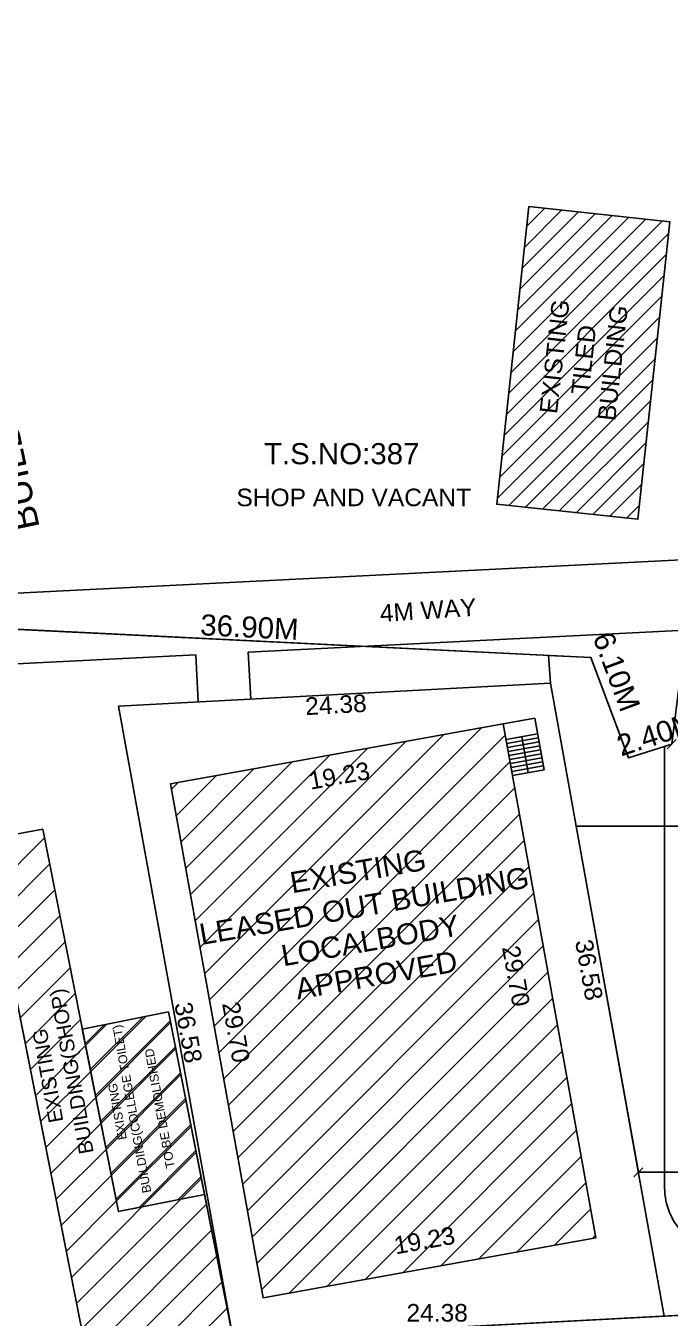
# Model space of a CAD drawing. Header units: metres. Extents: x -7227 to 737, y -45 to 4679.
# Drawn here: x 244.4 to 281.1, y 56.5 to 130 of the extents above; entities that cross this region are included whole.
import ezdxf

# ---------------------------------------------------------------- set-up
doc = ezdxf.new("R2010")
doc.units = ezdxf.units.M
doc.header["$LTSCALE"] = 0.2
doc.header["$MEASUREMENT"] = 0
for name, color, linetype in [('AS_AT_SITE', 6, 'Continuous'), ('BLK_1_LVL_0_REAR_SETBACK', 11, 'Continuous'), ('FMB_OR_PLR', 70, 'Continuous'), ('PLOT_BOUNDARY', 70, 'Continuous'), ('ROAD_WIDTH', 117, 'Continuous'), ('SUPER_IMPOSED', 5, 'Continuous')]:
    doc.layers.add(name, color=color, linetype=linetype)
doc.layers.add('line', color=7, linetype='Continuous', lineweight=25)
doc.styles.add('ld', font='arial.ttf', dxfattribs={"height": 0.3})

# ---------------------------------------------------------------- blocks, each defined once
blk = doc.blocks.new('_OBLIQUE')
at = {"layer": 'line', "color": 0, "linetype": 'ByBlock', "lineweight": -2}
blk.add_line((-0.5, -0.5), (0.5, 0.5), dxfattribs=at)

msp = doc.modelspace()

# ---------------------------------------------------------------- hatches: boundary and pattern name
h = msp.add_hatch()
h.set_pattern_fill('ANSI31', color=256, scale=6)
h.set_pattern_definition([(45, (-1802.7394, 34.831), (-0.53033009, 0.53033009), [])])
h.paths.add_polyline_path([(281.069, 118.84), (273.041, 119.701), (271.225, 102.776), (279.252, 101.914)])
h.paths.add_polyline_path([(278.481, 107.156), (279.262, 114.211), (273.884, 114.807), (273.102, 107.752)], flags=24)
h = msp.add_hatch()
h.set_pattern_fill('ANSI31', color=256, scale=6)
h.set_pattern_definition([(45, (-2064.3821, 34.7947), (-0.53033009, 0.53033009), [])])
h.paths.add_polyline_path([(240.847, 112.352), (237.777, 112.352), (240.768, 98.581), (243.871, 98.428)])
h.paths.add_polyline_path([(246.115, 101.252), (243.906, 111.667), (238.411, 110.502), (240.62, 100.086)], flags=9)
h = msp.add_hatch()
h.set_pattern_fill('ANSI31', color=256, scale=10)
h.set_pattern_definition([(45, (-2676.0907, 1301.4018), (-0.8838835, 0.8838835), [])])
h.paths.add_polyline_path([(276.852, 61.052), (271.593, 90.286), (252.667, 86.881), (257.927, 57.647)])
h.paths.add_polyline_path([(270.941, 77.714), (271.649, 73.782), (273.677, 74.146), (272.969, 78.079)], flags=24)
h.paths.add_polyline_path([(265.28, 59.523), (269.213, 60.231), (268.848, 62.259), (264.915, 61.552)], flags=24)
h.paths.add_polyline_path([(260.434, 85.948), (264.367, 86.656), (264.002, 88.684), (260.069, 87.977)], flags=24)
h.paths.add_polyline_path([(255.012, 74.518), (255.719, 70.586), (257.747, 70.95), (257.04, 74.883)], flags=24)
h.paths.add_polyline_path([(254.928, 73.038), (274.236, 76.43), (272.759, 84.838), (253.451, 81.445)], flags=25)
h = msp.add_hatch()
h.set_pattern_fill('ANSI31', color=256, scale=10)
h.set_pattern_definition([(45, (-3659.7998, 1533.0698), (-0.88388348, 0.88388348), [])])
h.paths.add_polyline_path([(256.22, 55.304), (254.596, 63.522), (249.691, 62.552), (245.395, 84.288), (242.098, 83.694), (247.796, 54.859)])
h.paths.add_polyline_path([(254.596, 63.522), (252.545, 73.898), (247.64, 72.929), (249.691, 62.552)], flags=17)
h.paths.add_polyline_path([(248.969, 66.114), (246.113, 79.995), (243.362, 79.429), (246.217, 65.548)], flags=24)
h.paths.add_polyline_path([(254.816, 63.446), (252.926, 73.899), (247.677, 72.95), (249.566, 62.497)], flags=25)
h = msp.add_hatch()
h.set_pattern_fill('ANSI31', color=256, scale=10)
h.set_pattern_definition([(45, (-3235.6035, 2540.7571), (-0.88388348, 0.88388348), [])])
h.paths.add_polyline_path([(254.596, 63.522), (252.545, 73.898), (247.64, 72.929), (249.691, 62.552)])
h.paths.add_polyline_path([(254.008, 63.468), (252.119, 73.92), (248.112, 73.196), (250.001, 62.743)], flags=9)

# ---------------------------------------------------------------- linework, layer by layer
for p, q in [((239.341, 97.484), (282.486, 99.645)), ((276.569, 94.057), (239.693, 95.866)), ((239.693, 95.866), (247.796, 54.859)), ((257.083, 94.366), (281.959, 95.612)), ((240.196, 93.52), (254.094, 94.216)), ((254.094, 94.216), (254.236, 91.535)), ((257.083, 94.366), (257.225, 91.694)), ((278.718, 88.348), (276.569, 94.057)), ((274.276, 92.597), (249.709, 91.296)), ((274.276, 92.597), (280.753, 56.599)), ((271.593, 90.286), (273.384, 90.609)), ((273.384, 90.609), (273.912, 87.676)), ((271.593, 90.286), (276.852, 61.052)), ((271.754, 89.391), (273.545, 89.713)), ((271.795, 89.164), (273.586, 89.487)), ((271.835, 88.938), (273.627, 89.26)), ((271.876, 88.712), (273.667, 89.034)), ((272.65, 89.552), (273.016, 87.515)), ((281.178, 89.133), (278.718, 88.348)), ((280.776, 89.005), (280.776, 63.877)), ((271.917, 88.485), (273.708, 88.807)), ((271.958, 88.259), (273.749, 88.581)), ((271.998, 88.032), (273.79, 88.355)), ((272.039, 87.806), (273.83, 88.128)), ((272.08, 87.58), (273.871, 87.902)), ((272.121, 87.353), (273.912, 87.676)), ((252.667, 86.881), (257.927, 57.647)), ((245.395, 84.288), (249.691, 62.552)), ((247.64, 72.929), (252.545, 73.898)), ((252.545, 73.898), (256.22, 55.304)), ((280.994, 64.782), (279.28, 64.782)), ((249.688, 62.552), (254.593, 63.521)), ((247.796, 54.859), (302.327, 57.738))]:
    msp.add_line(p, q)
for points in [[(247.796, 54.859), (239.693, 95.866), (276.569, 94.057), (278.718, 88.348), (281.178, 89.133), (287.948, 143.561), (284.644, 143.474), (284.412, 152.272), (287.399, 151.925), (288.046, 153.923), (288.341, 153.87), (289.264, 181.336), (301.762, 180.822), (305.505, 180.169), (324.409, 180.993), (325.037, 162.695), (325.464, 149.904), (325.733, 142.909), (326.082, 135.317), (326.406, 123.725), (326.722, 116.429), (341.058, 117.219)], [(347.711, 59.14), (302.327, 57.738), (247.796, 54.859)]]:
    msp.add_lwpolyline(points)
for points in [[(273.041, 119.701), (281.069, 118.84), (279.252, 101.914), (271.225, 102.776)], [(274.276, 92.597), (280.753, 56.599), (256.22, 55.304), (249.709, 91.296), (274.276, 92.597)], [(271.593, 90.286), (252.667, 86.881), (257.927, 57.647), (276.852, 61.052)], [(245.395, 84.288), (242.098, 83.694), (247.796, 54.859), (256.22, 55.304), (254.593, 63.521), (249.691, 62.552), (245.395, 84.288)], [(254.593, 63.521), (252.545, 73.898), (247.64, 72.929), (249.691, 62.552), (254.593, 63.523)]]:
    msp.add_lwpolyline(points, close=True)
msp.add_arc((284.376, 63.877), 3.6, 180, 270.01608)
at = {"layer": 'AS_AT_SITE', "color": 6, "linetype": 'ByBlock'}
msp.add_lwpolyline([(347.711, 59.14), (302.327, 57.738), (280.753, 56.599), (274.276, 92.597), (274.169, 94.175), (276.569, 94.057), (278.718, 88.348), (281.178, 89.133), (287.322, 138.519)], dxfattribs=at)
at = {"layer": 'BLK_1_LVL_0_REAR_SETBACK', "color": 11}
msp.add_lwpolyline([(285.291, 84.474), (275.737, 84.474), (279.28, 64.782), (285.291, 64.785), (285.291, 84.474)], close=True, dxfattribs=at)
at = {"layer": 'FMB_OR_PLR'}
msp.add_lwpolyline([(287.948, 143.561), (281.178, 89.133), (278.718, 88.348), (276.569, 94.057), (239.693, 95.866), (247.796, 54.859), (302.327, 57.738), (347.711, 59.14)], dxfattribs=at)
at = {"layer": 'PLOT_BOUNDARY', "color": 70, "linetype": 'ByBlock'}
msp.add_lwpolyline([(347.711, 59.14), (302.327, 57.738), (280.753, 56.599), (274.276, 92.597), (274.169, 94.175), (276.569, 94.057), (278.718, 88.348), (281.178, 89.133), (287.322, 138.519)], dxfattribs=at)
at = {"layer": 'ROAD_WIDTH', "color": 1}
msp.add_lwpolyline([(231.808, 54.248), (223.696, 96.189), (239.693, 95.866), (247.796, 54.859)], close=True, dxfattribs=at)
at = {"layer": 'SUPER_IMPOSED', "linetype": 'ByBlock'}
msp.add_lwpolyline([(347.711, 59.14), (302.327, 57.738), (280.753, 56.599), (274.276, 92.597), (274.169, 94.175), (276.569, 94.057), (278.718, 88.348), (281.178, 89.133), (287.322, 138.519)], dxfattribs=at)

# ---------------------------------------------------------------- block references
at = {"xscale": 0.5233047826113394, "yscale": 0.5233047826113394, "zscale": 0.5233047826113394, "rotation": 180}
for p in [(281.178, 89.133), (279.28, 64.782)]:
    msp.add_blockref('_OBLIQUE', p, dxfattribs=at)

# ---------------------------------------------------------------- texts
at = {"style": 'ld'}
msp.add_text('SHOP AND VACANT', height=1, dxfattribs=at).set_placement((256.411, 102.66))
at = {"attachment_point": 5, "style": 'ld'}
for s, insert, char_height, width, rotation in [('\\A1;EXISTING\\PTILED  \\PBUILDING ', (276.176, 110.989), 1, 61.66076, 83.67958), ('\\A1;EXISTING \\PBUILDING ', (242.25, 105.886), 1.5, 61.66076, 101.97307), ('\\A1;EXISTING BUILDING(SHOP)   ', (246.48, 70.417), 0.83, 11.06563, 100.24583), ('\\A1;\\PEXISTING \\PBUILDING(COLLEGE TOILET)   ', (249.713, 68.248), 0.5, 11.06563, 100.24583), ('\\A1;TO BE DEMOLISHED', (252.05, 68.414), 0.5, 11.06563, 100.24583)]:
    msp.add_mtext(s, dxfattribs=dict(at, insert=insert, char_height=char_height, width=width, rotation=rotation))
for s, insert, char_height in [('\\A1;T.S.NO:387', (262.4, 105.639), 1.2), ('\\A1;24.38', (267.832, 56.783), 1)]:
    msp.add_mtext(s, dxfattribs=dict(at, insert=insert, char_height=char_height))
for s, insert, char_height, rotation in [('\\A1;4M WAY', (267.318, 96.752), 1, 3.79908), ('\\A1;36.90M', (257.153, 95.78), 1.2, 357.19143), ('\\A1;6.10M', (278.037, 93.25), 1.2, 290.63089), ('\\A1;24.38', (262.071, 91.366), 1, 3.17043), ('\\A1;2.40M', (280.328, 89.708), 1.2, 18.00682), ('\\A1;19.23', (262.26, 87.331), 1, 10.19909), ('\\A1;\\PEXISTING\\PLEASED OUT BUILDING \\PLOCALBODY\\PAPPROVED  ', (263.678, 79.932), 1.2, 9.96541), ('\\A1;36.58', (276.468, 76.289), 1, 280.19909), ('\\A1;29.70', (272.314, 75.944), 1, 280.19909), ('\\A1;36.58', (253.67, 72.73), 1, 280.19909), ('\\A1;29.70', (256.384, 72.748), 1, 280.19909), ('\\A1;19.23', (267.107, 60.906), 1, 10.19909)]:
    msp.add_mtext(s, dxfattribs=dict(at, insert=insert, char_height=char_height, rotation=rotation))

doc.saveas('drawing.dxf')
